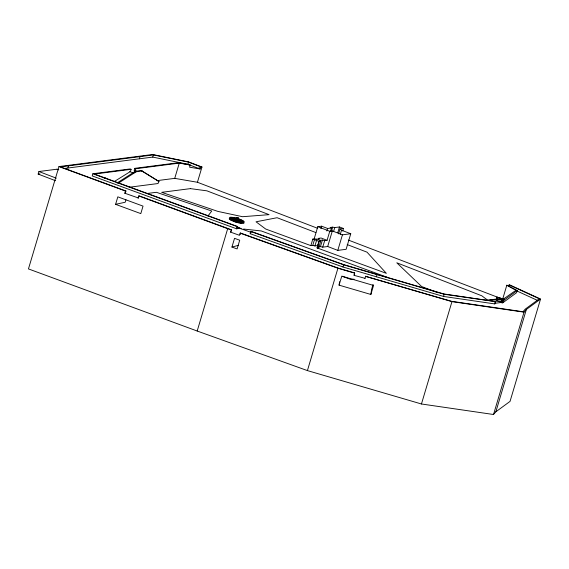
<?xml version="1.0" encoding="UTF-8"?>
<svg xmlns="http://www.w3.org/2000/svg" width="569" height="569" viewBox="0 0 569 569"><rect width="100%" height="100%" fill="white"/><g stroke="black" fill="none" stroke-linecap="round" stroke-linejoin="round"><path stroke-width="0.85" d="M230.58 232.124L231.604 229.848L230.58 232.124L239.485 235.324L240.139 233.148L240.623 233.084L338.135 268.084L354.629 272.914L354.089 275.339L364.999 278.319M509.12 284.92L539.341 298.782L525.272 309.095L522.996 311.734L451.622 301.314L365.632 276.356L451.957 301.634L524.035 312.153L526.368 309.444L540.55 299.052L509.618 284.856L509.12 284.92L508.693 286.371M339.081 285.154L341.77 276.136L373.549 285.446L370.86 294.458L339.081 285.154L339.586 281.755M370.86 294.458L371.614 289.365L373.086 284.443M55.549 180.729L38.166 174.071L38.927 171.525L57.049 169.192L58.714 169.775L57.049 169.192M157.314 180.601L174.733 178.36L197.429 182.265L201.974 167.023L188.616 161.909L152.613 154.498L58.963 166.575L28.45 268.917L197.187 331.023L307.416 370.59L421.451 403.983L493.522 414.502L495.855 411.792L510.037 401.394L540.55 299.052M67.825 168.04L68.472 165.856M114.22 181.589L130.436 171.504L131.083 169.327L130.088 168.943L92.868 173.744L92.221 175.921L236.583 228.795L239.513 228.197L241.199 228.816M115.592 204.335L117.826 196.838L143.032 206.12L140.799 213.61L115.592 204.335L125.194 202.251L125.934 199.755M124.803 193.225L125.45 191.049L125.934 190.985L125.28 193.161L124.803 193.225L138.573 198.055M201.974 167.023L200.807 166.824L200.153 169L189.569 167.179L190.224 165.003L178.424 162.713L134.803 168.339L134.156 170.515L137.129 171.475M135.152 170.899L135.806 168.716L179.278 163.111L190.224 165.003M139.398 158.808L140.052 156.631M138.089 198.112L138.736 195.935L139.22 195.878L231.604 229.848M63.82 168.552L152.741 157.087L153.388 154.91L188.517 162.115L200.807 166.824M174.733 178.36L179.278 163.111M152.741 157.087L187.862 164.292L188.517 162.115M198.944 168.538L199.591 166.361M197.187 331.023L227.692 228.681L138.736 195.935M236.583 228.795L237.23 226.618L237.714 226.554L237.067 228.731M231.932 247.074L234.535 238.333L239.713 240.196L237.109 248.93L231.932 247.074L238.546 245.296M240.189 234.535L240.623 233.084M250.175 233.688L250.822 231.505L251.306 231.448L343.818 264.649L443.841 293.938L495.763 301.613L495.115 303.796L494.482 303.874L443.528 296.435L342.958 266.989L250.175 233.688L250.659 233.624M315.866 232.572L277.089 217.721L256.029 221.796L265.659 229.015L310.852 245.616L312.801 239.087L319.75 239.044L318.683 238.326L318.192 239.962M314.124 238.973L317.787 226.69L321.627 226.192L327.623 228.489L331.464 227.998L330.468 231.341M310.852 245.616L312.772 245.367L314.721 238.838M312.772 245.367L314.92 245.943L316.869 239.414M320.895 228.653L321.627 226.192M319.017 241.491L317.801 245.573L314.92 245.943M317.587 246.967L318.804 242.885M320.468 246.597L322.417 240.061L324.671 240.623L327.083 240.31L329.771 231.277L332.332 230.95L342.438 234.819L350.76 233.745L346.123 249.307L337.801 250.381L327.694 246.512L322.723 247.152L320.468 246.597L318.306 246.875M326.876 231L327.623 228.489M322.723 247.152L324.671 240.623M331.471 231.249L332.694 227.152L334.75 227.572L339.465 226.967L343.47 228.496L342.737 230.957M327.694 246.512L332.332 230.95M333.526 231.668L334.75 227.572M337.758 232.7L339.465 226.967M338.569 233.852L340.034 228.937L343.47 228.496M340.298 234.307L341.521 230.21L340.034 228.937M337.801 250.381L342.438 234.819M307.416 370.59L337.929 268.241L240.139 233.148M342.958 266.989L343.612 264.805L250.822 231.505M354.089 275.339L354.629 272.914M364.978 278.533L365.647 276.136M376.401 276.783L377.055 274.599M443.528 296.435L444.176 294.258L495.763 301.613M421.451 403.983L451.957 301.634M494.482 303.874L495.13 301.698M493.707 301.3L496.78 300.823L497.214 299.365L504.077 299.948M506.815 285.218L516.005 290.254L501.616 300.347L500.969 302.523L502.776 302.808L516.538 292.722L517.185 290.539L506.815 285.218L502.776 298.768M501.972 302.907L502.619 300.731L503.423 300.624L517.185 290.539M502.776 302.808L503.423 300.624M493.522 414.502L524.035 312.153M495.855 411.792L526.368 309.444M494.966 303.298L501.716 302.431L496.78 300.823L497.249 299.372L486.481 300.546M496.929 297.16L504.262 299.337L496.929 297.16L496.46 298.569L498.864 299.465M497.804 297.452L497.342 298.853L496.46 298.569L499.738 299.529M118.089 183.36L136.29 171.674L142.044 170.935L158.986 181.511L157.99 183.538L129.184 187.251M236.981 218.197L237.543 218.304M207.934 216.035L211.753 211.014L156.39 192.301L146.717 193.538M117.086 182.976L135.287 171.297L141.048 170.551L142.392 171.091M486.04 300.297L496.339 299.081L504.162 299.771M153.388 154.91L60.47 166.888L125.934 190.985M131.083 169.327L94.383 174.057L237.714 226.554M104.212 178.211L105.862 178.005M332.694 227.152L330.134 227.486L331.464 227.998M318.683 238.326L321.094 238.013L327.083 240.31M322.417 240.061L319.536 240.438L320.71 241.128L318.775 247.671L317.033 247.885L318.974 241.356L320.71 241.128L318.974 241.356L312.801 239.087M318.761 247.664L317.033 247.885L386.365 273.348L367.012 252.159L347.211 244.578M38.166 174.071L39.887 173.865M354.124 279.194L350.639 279.358L342.353 276.342M496.78 300.823L501.901 301.25M243.575 229.051L261.249 230.95L388.065 277.615M236.889 227.799L239.513 228.197M237.024 217.998C234.222 217.763 240.559 219.542 237.643 218.169M343.612 264.805L444.176 294.258M337.929 268.241L354.736 273.163M496.339 299.081L497.249 299.372M240.993 228.745L251.32 232.451M227.692 228.681L231.227 229.947M237.01 227.003L240.317 228.205M92.868 173.744L237.23 226.618M58.963 166.575L125.45 191.049M438.166 292.793L421.629 286.534L396.778 262.778L481.765 295.78L487.27 299.884M187.862 164.292L200.153 169M341.521 230.21L350.76 233.745M317.787 226.69L329.771 231.277M197.429 182.265L317.666 228.318M348.349 240.068L502.591 299.145M501.616 300.347L502.619 300.731M134.803 168.339L135.806 168.716M135.287 171.297L136.29 171.674M134.817 171.554L135.82 171.938M158.986 181.511L141.048 170.551M129.739 171.596L133.822 173.161M38.927 171.525L56.303 178.182M517.221 291.115L537.89 300.596M490.62 300.076L491.061 300.325M490.421 300.069L490.855 300.318M135.5 170.849L136.937 171.76M237.415 218.468A7.703 1.415 16.6 0 1 243.176 222.379A7.703 1.415 16.6 0 1 230.481 218.674A7.703 1.415 16.6 0 1 236.768 218.276M237.358 218.61A6.878 1.266 16.6 0 1 242.508 222.102A6.878 1.266 16.6 0 1 231.17 218.795A6.878 1.266 16.6 0 1 236.789 218.439M243.696 222.515A7.703 1.415 16.6 0 1 236.74 222.408A7.703 1.415 16.6 0 1 229.414 218.475M231.263 218.332A7.703 1.415 16.6 0 1 234.535 218.88M240.161 220.616A7.703 1.415 16.6 0 1 241.718 221.291M241.356 223.169A6.878 1.266 16.6 0 1 240.004 222.998M238.432 222.678A6.878 1.266 16.6 0 1 236.725 222.244M236.149 222.074A6.878 1.266 16.6 0 1 233.411 221.128M232.017 220.523A6.878 1.266 16.6 0 1 234.755 219.093M238.176 220.061A6.878 1.266 16.6 0 1 242.935 222.344M238.646 221.227A2.496 0.462 16.6 0 1 238.696 221.718M237.835 221.654A2.496 0.462 16.6 0 1 236.64 221.377M235.438 220.971A2.496 0.462 16.6 0 1 234.862 220.061M236.355 217.386L238.717 218.119L236.355 217.386M236.54 219.67L237.309 219.904L236.576 219.662M190.409 188.624L161.66 192.329L217.891 211.405L242.558 216.711L269.087 214.655L206.896 190.835L190.409 188.624M235.253 219.67A2.496 0.462 16.6 0 0 239.243 220.58A2.496 0.462 16.6 0 0 236.249 219.143A2.496 0.462 16.6 0 0 235.253 219.67"/></g></svg>
